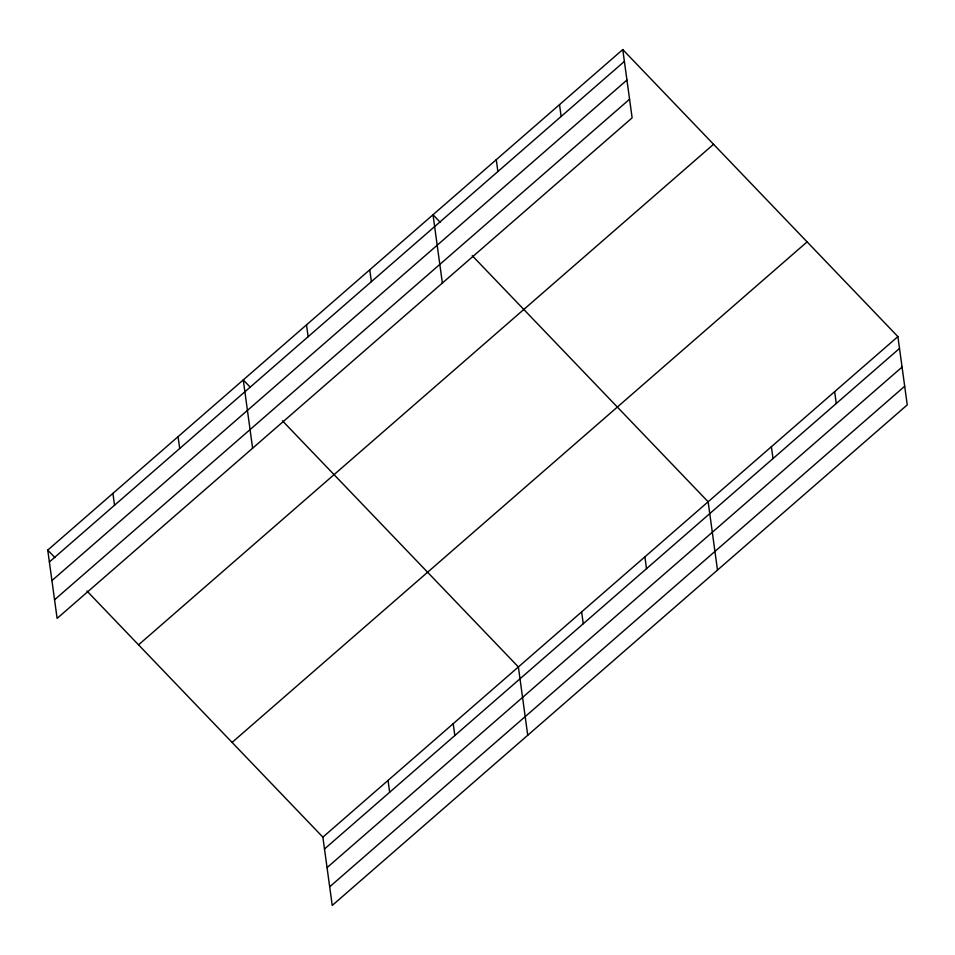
<?xml version="1.0" encoding="UTF-8"?>
<svg xmlns="http://www.w3.org/2000/svg" width="955" height="955" viewBox="0 0 955 955"><rect width="100%" height="100%" fill="white"/><g stroke="black" fill="none" stroke-linecap="round" stroke-linejoin="round"><path stroke-width="1.43" d="M622.767 49.576L632.126 117.859L57.109 618.398L47.75 550.104L622.767 49.576L897.891 336.602L907.25 404.896L332.233 905.424L322.874 837.141L86.953 591.014M49.373 561.958L624.391 61.418M51.928 580.58L626.946 80.041M54.554 599.776L629.572 99.236M138.547 644.828L713.564 144.289M232.089 742.417L807.106 241.878M322.874 837.141L897.891 336.602M324.497 848.983L899.514 348.444M327.052 867.618L902.069 367.078M329.678 886.801L904.695 386.262M440.231 222.288L433.009 214.744L442.368 283.038M472.224 255.654L708.144 501.781L717.491 570.063M250.485 387.455L243.262 379.923L252.609 448.217M282.465 420.833L518.386 666.96L527.733 735.243M47.75 550.104L54.972 557.648M834.646 391.657L836.27 403.511M771.389 446.725L773.013 458.567M644.888 556.837L646.511 568.679M559.523 104.632L561.146 116.474M581.631 611.904L583.254 623.746M496.266 159.688L497.889 171.53M453.207 723.687L454.831 735.529M369.764 269.811L371.388 281.653M388.04 780.414L389.664 792.256M306.507 324.867L308.131 336.709M178.084 436.65L179.707 448.504M112.917 493.377L114.54 505.231"/></g></svg>
